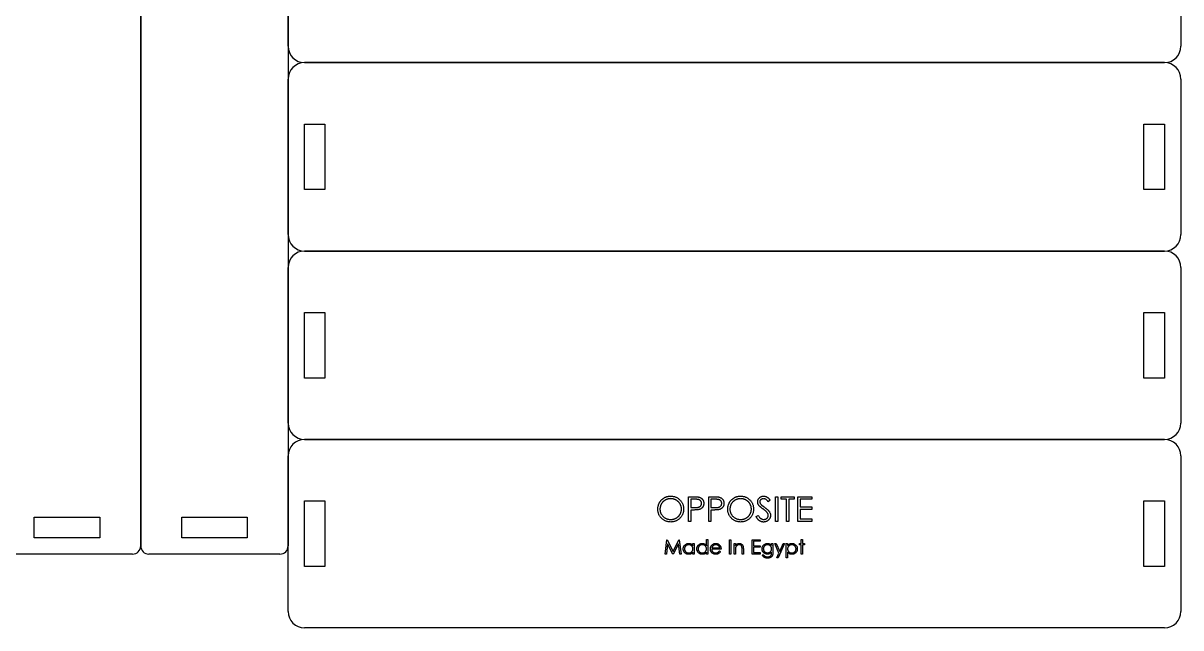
# Model space of a CAD drawing. Header units: millimetres. Extents: x 0 to 1198, y 2 to 800.
# Drawn here: x 1057 to 1198.4, y 4.2 to 78 of the extents above; entities that cross this region are included whole.
import ezdxf

# ---------------------------------------------------------------- set-up
doc = ezdxf.new("R2010")
doc.units = ezdxf.units.MM

# ---------------------------------------------------------------- blocks, each defined once
blk = doc.blocks.new('5- Up')
at = {"color": 179, "linetype": 'Continuous', "lineweight": 25}
for p, q in [((0, 1), (0, 17)), ((1, 18), (128, 18)), ((129, 17), (129, 1)), ((2, 13), (4.5, 13)), ((2, 5), (2, 13)), ((4.5, 13), (4.5, 5)), ((124.5, 13), (127, 13)), ((124.5, 5), (124.5, 13)), ((127, 13), (127, 5)), ((4.5, 5), (2, 5)), ((127, 5), (124.5, 5)), ((128, 0), (1, 0))]:
    blk.add_line(p, q, dxfattribs=at)
for centre, start, end in [((1, 17), 90, 180), ((128, 17), 0, 90), ((1, 1), 180, 270), ((128, 1), 270, 0)]:
    blk.add_arc(centre, 1, start, end, dxfattribs=at)
blk = doc.blocks.new('3- Hold Sides')
at = {"color": 179, "linetype": 'Continuous', "lineweight": 25}
for p, q in [((2, 23), (107, 23)), ((0, 2), (0, 21)), ((109, 21), (109, 2)), ((2, 15.5), (4.5, 15.5)), ((2, 7.5), (2, 15.5)), ((4.5, 15.5), (4.5, 7.5)), ((104.5, 15.5), (107, 15.5)), ((104.5, 7.5), (104.5, 15.5)), ((107, 15.5), (107, 7.5)), ((4.5, 7.5), (2, 7.5)), ((107, 7.5), (104.5, 7.5)), ((107, 0), (2, 0))]:
    blk.add_line(p, q, dxfattribs=at)
for centre, start, end in [((2, 21), 90, 180), ((107, 21), 0, 90), ((2, 2), 180, 270), ((107, 2), 270, 0)]:
    blk.add_arc(centre, 2, start, end, dxfattribs=at)
blk = doc.blocks.new('40- Side-53-2')
at = {"color": 179, "linetype": 'Continuous', "lineweight": 25}
for p, q in [((2, 23), (107, 23)), ((0, 2), (0, 21)), ((109, 21), (109, 2)), ((48.9, 16), (49.49, 16)), ((48.9, 13), (48.9, 16)), ((49.72, 15.69), (49.17, 15.69)), ((49.17, 15.69), (49.17, 14.69)), ((51.37, 16), (51.95, 16)), ((51.37, 13), (51.37, 16)), ((52.18, 15.69), (51.63, 15.69)), ((51.63, 15.69), (51.63, 14.69)), ((58.87, 15.57), (58.62, 15.38)), ((59.52, 16), (59.79, 16)), ((59.52, 13), (59.52, 16)), ((59.79, 16), (59.79, 13)), ((60.21, 16), (61.79, 16)), ((60.21, 15.69), (60.21, 16)), ((60.87, 15.69), (60.21, 15.69)), ((60.87, 13), (60.87, 15.69)), ((61.13, 15.69), (61.13, 13)), ((61.79, 15.69), (61.13, 15.69)), ((61.79, 16), (61.79, 15.69)), ((62.25, 16), (63.94, 16)), ((62.25, 13), (62.25, 16)), ((62.52, 15.69), (62.52, 14.77)), ((63.94, 15.69), (62.52, 15.69)), ((63.94, 16), (63.94, 15.69)), ((2, 15.5), (4.5, 15.5)), ((2, 7.5), (2, 15.5)), ((4.5, 15.5), (4.5, 7.5)), ((49.17, 14.69), (49.7, 14.69)), ((49.17, 14.38), (49.17, 13)), ((49.39, 14.38), (49.17, 14.38)), ((51.63, 14.69), (52.16, 14.69)), ((51.63, 14.38), (51.63, 13)), ((51.85, 14.38), (51.63, 14.38)), ((62.52, 14.77), (63.94, 14.77)), ((62.52, 14.46), (62.52, 13.31)), ((63.94, 14.46), (62.52, 14.46)), ((63.94, 14.77), (63.94, 14.46)), ((104.5, 15.5), (107, 15.5)), ((104.5, 7.5), (104.5, 15.5)), ((107, 15.5), (107, 7.5)), ((49.17, 13), (48.9, 13)), ((51.63, 13), (51.37, 13)), ((57.13, 13.58), (57.39, 13.73)), ((59.79, 13), (59.52, 13)), ((61.13, 13), (60.87, 13)), ((63.94, 13), (62.25, 13)), ((62.52, 13.31), (63.94, 13.31)), ((63.94, 13.31), (63.94, 13)), ((46.02, 9), (46.25, 10.75)), ((46.34, 10.26), (46.18, 9)), ((46.25, 10.75), (46.27, 10.75)), ((46.27, 10.75), (47, 9.31)), ((46.98, 9), (46.34, 10.26)), ((47, 9.31), (47.72, 10.75)), ((47.65, 10.26), (47.01, 9)), ((47.81, 9), (47.65, 10.26)), ((47.72, 10.75), (47.74, 10.75)), ((47.74, 10.75), (47.97, 9)), ((49.43, 10.28), (49.59, 10.28)), ((49.43, 10.04), (49.43, 10.28)), ((49.59, 10.28), (49.59, 9)), ((51.09, 10.79), (51.25, 10.79)), ((51.09, 10.03), (51.09, 10.79)), ((51.25, 10.79), (51.25, 9)), ((53.89, 10.75), (54.05, 10.75)), ((53.89, 9), (53.89, 10.75)), ((54.05, 10.75), (54.05, 9)), ((54.46, 10.28), (54.61, 10.28)), ((54.46, 9), (54.46, 10.28)), ((54.61, 10.28), (54.61, 10.05)), ((56.65, 10.75), (57.64, 10.75)), ((56.65, 9), (56.65, 10.75)), ((56.81, 10.57), (56.81, 10.03)), ((57.64, 10.57), (56.81, 10.57)), ((56.81, 10.03), (57.64, 10.03)), ((57.64, 10.75), (57.64, 10.57)), ((57.64, 10.03), (57.64, 9.85)), ((59.03, 10.28), (59.19, 10.28)), ((59.03, 10.06), (59.03, 10.28)), ((59.19, 10.28), (59.19, 9.26)), ((59.41, 10.28), (59.58, 10.28)), ((59.93, 9.11), (59.41, 10.28)), ((59.58, 10.28), (60.02, 9.3)), ((60.62, 10.28), (59.84, 8.53)), ((60.02, 9.3), (60.46, 10.28)), ((60.46, 10.28), (60.62, 10.28)), ((60.83, 10.28), (60.98, 10.28)), ((60.83, 8.53), (60.83, 10.28)), ((60.98, 10.28), (60.98, 10.04)), ((62.42, 10.12), (62.42, 10.28)), ((62.42, 10.28), (62.64, 10.28)), ((62.64, 10.12), (62.42, 10.12)), ((62.64, 10.79), (62.8, 10.79)), ((62.64, 10.28), (62.64, 10.79)), ((62.64, 9), (62.64, 10.12)), ((62.8, 10.79), (62.8, 10.28)), ((62.8, 10.28), (63.03, 10.28)), ((62.8, 10.12), (62.8, 9)), ((63.03, 10.12), (62.8, 10.12)), ((63.03, 10.28), (63.03, 10.12)), ((46.18, 9), (46.02, 9)), ((47.01, 9), (46.98, 9)), ((47.97, 9), (47.81, 9)), ((49.43, 9), (49.43, 9.22)), ((49.59, 9), (49.43, 9)), ((51.09, 9), (51.09, 9.22)), ((51.25, 9), (51.09, 9)), ((52.86, 9.61), (51.72, 9.61)), ((51.73, 9.76), (52.71, 9.76)), ((52.66, 9.4), (52.79, 9.33)), ((54.05, 9), (53.89, 9)), ((54.61, 9), (54.46, 9)), ((54.61, 9.46), (54.61, 9)), ((55.42, 9), (55.42, 9.6)), ((55.58, 9), (55.42, 9)), ((55.58, 9.65), (55.58, 9)), ((57.64, 9), (56.65, 9)), ((56.81, 9.85), (56.81, 9.18)), ((57.64, 9.85), (56.81, 9.85)), ((56.81, 9.18), (57.64, 9.18)), ((57.64, 9.18), (57.64, 9)), ((57.89, 8.91), (58.04, 8.91)), ((59.03, 9.18), (59.03, 9.25)), ((59.67, 8.53), (59.93, 9.11)), ((59.84, 8.53), (59.67, 8.53)), ((60.98, 8.53), (60.83, 8.53)), ((60.98, 9.23), (60.98, 8.53)), ((62.8, 9), (62.64, 9)), ((4.5, 7.5), (2, 7.5)), ((107, 7.5), (104.5, 7.5)), ((107, 0), (2, 0))]:
    blk.add_line(p, q, dxfattribs=at)
for centre, start, end in [((2, 21), 90, 180), ((107, 21), 0, 90), ((2, 2), 180, 270), ((107, 2), 270, 0)]:
    blk.add_arc(centre, 2, start, end, dxfattribs=at)
for points, knots in [([(45.13, 14.49), (45.14, 14.52), (45.14, 14.59), (45.15, 14.7), (45.16, 14.8), (45.19, 14.9), (45.22, 15), (45.25, 15.1), (45.29, 15.2), (45.34, 15.29), (45.4, 15.38), (45.46, 15.46), (45.52, 15.54), (45.59, 15.62), (45.66, 15.69), (45.74, 15.75), (45.82, 15.81), (45.91, 15.87), (46, 15.92), (46.1, 15.96), (46.19, 16), (46.29, 16.03), (46.39, 16.05), (46.49, 16.06), (46.59, 16.08), (46.66, 16.08), (46.69, 16.08)], [0, 0, 0, 0, 0.043209, 0.085873, 0.12812, 0.170152, 0.211918, 0.253753, 0.296006, 0.338443, 0.381015, 0.42282, 0.464089, 0.505126, 0.545975, 0.586985, 0.628339, 0.670084, 0.711992, 0.753039, 0.794049, 0.834886, 0.875498, 0.916547, 0.958004, 1, 1, 1, 1]), ([(46.71, 15.77), (46.68, 15.77), (46.62, 15.77), (46.54, 15.76), (46.45, 15.75), (46.37, 15.73), (46.29, 15.7), (46.21, 15.67), (46.13, 15.64), (46.06, 15.6), (45.98, 15.55), (45.91, 15.51), (45.84, 15.45), (45.78, 15.4), (45.72, 15.34), (45.67, 15.27), (45.62, 15.21), (45.58, 15.14), (45.54, 15.06), (45.5, 14.99), (45.47, 14.91), (45.45, 14.83), (45.43, 14.75), (45.41, 14.66), (45.4, 14.58), (45.4, 14.52), (45.4, 14.49)], [0, 0, 0, 0, 0.042023, 0.083645, 0.124984, 0.166247, 0.207702, 0.249631, 0.291742, 0.334743, 0.37746, 0.419556, 0.461044, 0.502096, 0.542891, 0.583801, 0.624864, 0.666225, 0.707399, 0.748557, 0.789655, 0.83074, 0.87207, 0.913993, 0.956498, 1, 1, 1, 1]), ([(46.69, 16.08), (46.75, 16.08), (46.86, 16.07), (47.02, 16.05), (47.17, 16.02), (47.32, 15.97), (47.46, 15.9), (47.59, 15.82), (47.71, 15.73), (47.83, 15.62), (47.94, 15.51), (48.03, 15.38), (48.11, 15.25), (48.18, 15.11), (48.23, 14.97), (48.26, 14.82), (48.28, 14.66), (48.29, 14.56), (48.29, 14.5)], [0, 0, 0, 0, 0.06657, 0.130749, 0.193413, 0.254989, 0.316114, 0.377262, 0.439401, 0.502971, 0.566525, 0.628231, 0.689091, 0.749345, 0.81017, 0.87161, 0.934869, 1, 1, 1, 1]), ([(48.02, 14.5), (48.02, 14.53), (48.02, 14.59), (48.01, 14.67), (48, 14.76), (47.98, 14.84), (47.95, 14.92), (47.92, 14.99), (47.89, 15.07), (47.85, 15.14), (47.8, 15.21), (47.75, 15.28), (47.7, 15.34), (47.64, 15.4), (47.58, 15.45), (47.51, 15.51), (47.44, 15.55), (47.37, 15.6), (47.29, 15.64), (47.21, 15.67), (47.13, 15.7), (47.05, 15.73), (46.96, 15.75), (46.88, 15.76), (46.79, 15.77), (46.73, 15.77), (46.71, 15.77)], [0, 0, 0, 0, 0.042915, 0.08513, 0.126473, 0.167453, 0.207976, 0.248249, 0.28875, 0.32967, 0.370537, 0.411129, 0.451819, 0.492406, 0.533486, 0.575263, 0.617441, 0.660672, 0.70394, 0.746868, 0.789079, 0.831104, 0.873238, 0.915166, 0.957381, 1, 1, 1, 1]), ([(49.49, 16), (49.53, 16), (49.61, 16), (49.72, 16), (49.82, 15.99), (49.91, 15.99), (49.99, 15.98), (50.06, 15.98), (50.12, 15.97), (50.16, 15.96), (50.18, 15.95)], [0, 0, 0, 0, 0.176956, 0.339055, 0.486318, 0.618781, 0.735619, 0.838742, 0.926457, 1, 1, 1, 1]), ([(50.48, 15.19), (50.48, 15.22), (50.48, 15.27), (50.46, 15.34), (50.43, 15.4), (50.4, 15.47), (50.35, 15.52), (50.3, 15.57), (50.24, 15.61), (50.18, 15.64), (50.13, 15.65), (50.09, 15.66), (50.04, 15.67), (49.99, 15.68), (49.93, 15.69), (49.87, 15.69), (49.8, 15.69), (49.75, 15.69), (49.72, 15.69)], [0, 0, 0, 0, 0.070044, 0.139238, 0.208197, 0.279173, 0.349987, 0.418354, 0.48761, 0.557411, 0.59533, 0.637964, 0.685913, 0.738185, 0.796103, 0.858517, 0.926658, 1, 1, 1, 1]), ([(50.18, 15.95), (50.2, 15.95), (50.24, 15.94), (50.3, 15.92), (50.35, 15.89), (50.41, 15.86), (50.46, 15.82), (50.5, 15.78), (50.55, 15.74), (50.59, 15.69), (50.63, 15.64), (50.66, 15.59), (50.69, 15.53), (50.71, 15.47), (50.73, 15.41), (50.74, 15.34), (50.75, 15.27), (50.75, 15.22), (50.75, 15.2)], [0, 0, 0, 0, 0.062481, 0.12349, 0.183411, 0.243153, 0.302127, 0.36171, 0.421842, 0.482932, 0.544552, 0.605681, 0.66768, 0.729984, 0.794551, 0.860346, 0.928907, 1, 1, 1, 1]), ([(51.95, 16), (51.99, 16), (52.07, 16), (52.18, 16), (52.28, 15.99), (52.37, 15.99), (52.45, 15.98), (52.52, 15.98), (52.58, 15.97), (52.62, 15.96), (52.64, 15.95)], [0, 0, 0, 0, 0.176956, 0.339055, 0.486318, 0.618781, 0.735619, 0.838742, 0.926457, 1, 1, 1, 1]), ([(52.94, 15.19), (52.94, 15.22), (52.94, 15.27), (52.92, 15.34), (52.9, 15.4), (52.86, 15.47), (52.81, 15.52), (52.76, 15.57), (52.7, 15.61), (52.65, 15.64), (52.6, 15.65), (52.55, 15.66), (52.51, 15.67), (52.45, 15.68), (52.39, 15.69), (52.33, 15.69), (52.26, 15.69), (52.21, 15.69), (52.18, 15.69)], [0, 0, 0, 0, 0.070044, 0.139238, 0.208197, 0.279173, 0.349987, 0.418354, 0.48761, 0.557411, 0.59533, 0.637964, 0.685913, 0.738185, 0.796103, 0.858517, 0.926658, 1, 1, 1, 1]), ([(52.64, 15.95), (52.66, 15.95), (52.7, 15.94), (52.76, 15.92), (52.81, 15.89), (52.87, 15.86), (52.92, 15.82), (52.97, 15.78), (53.01, 15.74), (53.05, 15.69), (53.09, 15.64), (53.12, 15.59), (53.15, 15.53), (53.17, 15.47), (53.19, 15.41), (53.2, 15.34), (53.21, 15.27), (53.21, 15.22), (53.21, 15.2)], [0, 0, 0, 0, 0.062481, 0.12349, 0.183411, 0.243153, 0.302127, 0.36171, 0.421842, 0.482932, 0.544552, 0.605681, 0.66768, 0.729984, 0.794551, 0.860346, 0.928907, 1, 1, 1, 1]), ([(53.67, 14.49), (53.67, 14.52), (53.67, 14.59), (53.69, 14.7), (53.7, 14.8), (53.72, 14.9), (53.75, 15), (53.79, 15.1), (53.83, 15.2), (53.88, 15.29), (53.93, 15.38), (53.99, 15.46), (54.06, 15.54), (54.13, 15.62), (54.2, 15.69), (54.28, 15.75), (54.36, 15.81), (54.45, 15.87), (54.54, 15.92), (54.63, 15.96), (54.73, 16), (54.83, 16.03), (54.92, 16.05), (55.02, 16.06), (55.13, 16.08), (55.2, 16.08), (55.23, 16.08)], [0, 0, 0, 0, 0.043209, 0.085873, 0.12812, 0.170152, 0.211918, 0.253753, 0.296006, 0.338443, 0.381015, 0.42282, 0.464089, 0.505126, 0.545975, 0.586985, 0.628339, 0.670084, 0.711992, 0.753039, 0.794049, 0.834886, 0.875498, 0.916547, 0.958004, 1, 1, 1, 1]), ([(55.24, 15.77), (55.22, 15.77), (55.16, 15.77), (55.07, 15.76), (54.99, 15.75), (54.91, 15.73), (54.83, 15.7), (54.75, 15.67), (54.67, 15.64), (54.59, 15.6), (54.52, 15.55), (54.45, 15.51), (54.38, 15.45), (54.32, 15.4), (54.26, 15.34), (54.21, 15.27), (54.16, 15.21), (54.11, 15.14), (54.07, 15.06), (54.04, 14.99), (54.01, 14.91), (53.98, 14.83), (53.97, 14.75), (53.95, 14.66), (53.94, 14.58), (53.94, 14.52), (53.94, 14.49)], [0, 0, 0, 0, 0.042023, 0.083645, 0.124984, 0.166247, 0.207702, 0.249631, 0.291742, 0.334743, 0.37746, 0.419556, 0.461044, 0.502096, 0.542891, 0.583801, 0.624864, 0.666225, 0.707399, 0.748557, 0.789655, 0.83074, 0.87207, 0.913993, 0.956498, 1, 1, 1, 1]), ([(55.23, 16.08), (55.29, 16.08), (55.4, 16.07), (55.56, 16.05), (55.71, 16.02), (55.86, 15.97), (56, 15.9), (56.13, 15.82), (56.25, 15.73), (56.37, 15.62), (56.48, 15.51), (56.57, 15.38), (56.65, 15.25), (56.71, 15.11), (56.77, 14.97), (56.8, 14.82), (56.82, 14.66), (56.83, 14.56), (56.83, 14.5)], [0, 0, 0, 0, 0.06657, 0.130749, 0.193413, 0.254989, 0.316114, 0.377262, 0.439401, 0.502971, 0.566525, 0.628231, 0.689091, 0.749345, 0.81017, 0.87161, 0.934869, 1, 1, 1, 1]), ([(56.56, 14.5), (56.56, 14.53), (56.56, 14.59), (56.55, 14.67), (56.53, 14.76), (56.52, 14.84), (56.49, 14.92), (56.46, 14.99), (56.43, 15.07), (56.39, 15.14), (56.34, 15.21), (56.29, 15.28), (56.24, 15.34), (56.18, 15.4), (56.12, 15.45), (56.05, 15.51), (55.98, 15.55), (55.9, 15.6), (55.83, 15.64), (55.75, 15.67), (55.67, 15.7), (55.58, 15.73), (55.5, 15.75), (55.42, 15.76), (55.33, 15.77), (55.27, 15.77), (55.24, 15.77)], [0, 0, 0, 0, 0.042915, 0.08513, 0.126473, 0.167453, 0.207976, 0.248249, 0.28875, 0.32967, 0.370537, 0.411129, 0.451819, 0.492406, 0.533486, 0.575263, 0.617441, 0.660672, 0.70394, 0.746868, 0.789079, 0.831104, 0.873238, 0.915166, 0.957381, 1, 1, 1, 1]), ([(57.33, 15.38), (57.33, 15.41), (57.33, 15.47), (57.35, 15.56), (57.38, 15.65), (57.42, 15.73), (57.47, 15.81), (57.54, 15.88), (57.61, 15.94), (57.69, 15.99), (57.78, 16.03), (57.87, 16.06), (57.97, 16.07), (58.03, 16.08), (58.07, 16.08)], [0, 0, 0, 0, 0.0837854, 0.1657799, 0.24628, 0.3274609, 0.408797, 0.4897152, 0.571376, 0.6555233, 0.7410195, 0.8265468, 0.9119889, 1, 1, 1, 1]), ([(58.04, 15.77), (58.01, 15.77), (57.95, 15.77), (57.86, 15.74), (57.78, 15.71), (57.72, 15.66), (57.66, 15.6), (57.62, 15.54), (57.6, 15.47), (57.6, 15.42), (57.6, 15.39)], [0, 0, 0, 0, 0.143073, 0.275903, 0.402371, 0.528414, 0.650356, 0.765895, 0.880774, 1, 1, 1, 1]), ([(58.62, 15.38), (58.61, 15.4), (58.58, 15.44), (58.54, 15.49), (58.5, 15.54), (58.46, 15.58), (58.42, 15.61), (58.38, 15.65), (58.35, 15.67), (58.3, 15.7), (58.25, 15.73), (58.18, 15.75), (58.11, 15.77), (58.06, 15.77), (58.04, 15.77)], [0, 0, 0, 0, 0.098469, 0.189629, 0.274184, 0.352183, 0.423199, 0.488551, 0.548473, 0.60144, 0.701198, 0.799592, 0.898545, 1, 1, 1, 1]), ([(58.07, 16.08), (58.1, 16.08), (58.17, 16.07), (58.28, 16.05), (58.37, 16.02), (58.45, 15.98), (58.52, 15.94), (58.57, 15.9), (58.61, 15.86), (58.66, 15.81), (58.71, 15.76), (58.76, 15.7), (58.82, 15.64), (58.85, 15.59), (58.87, 15.57)], [0, 0, 0, 0, 0.107233, 0.213252, 0.31883, 0.426794, 0.483646, 0.543604, 0.608308, 0.677127, 0.750686, 0.828713, 0.91219, 1, 1, 1, 1]), ([(46.72, 12.92), (46.66, 12.92), (46.55, 12.93), (46.4, 12.95), (46.25, 12.98), (46.1, 13.03), (45.96, 13.1), (45.83, 13.18), (45.71, 13.27), (45.59, 13.38), (45.48, 13.49), (45.39, 13.62), (45.31, 13.75), (45.25, 13.88), (45.2, 14.03), (45.16, 14.17), (45.14, 14.33), (45.14, 14.43), (45.13, 14.49)], [0, 0, 0, 0, 0.065819, 0.129747, 0.192072, 0.253459, 0.31457, 0.37628, 0.439026, 0.503267, 0.567493, 0.629705, 0.691, 0.751452, 0.812004, 0.87315, 0.935635, 1, 1, 1, 1]), ([(45.4, 14.49), (45.4, 14.44), (45.41, 14.36), (45.43, 14.23), (45.45, 14.11), (45.5, 14), (45.55, 13.89), (45.62, 13.79), (45.7, 13.69), (45.78, 13.59), (45.88, 13.51), (45.98, 13.43), (46.09, 13.37), (46.21, 13.32), (46.32, 13.28), (46.45, 13.25), (46.57, 13.23), (46.66, 13.23), (46.71, 13.23)], [0, 0, 0, 0, 0.064504, 0.126899, 0.187747, 0.24815, 0.308586, 0.369583, 0.431827, 0.49618, 0.560668, 0.623504, 0.68526, 0.746537, 0.808327, 0.870486, 0.934317, 1, 1, 1, 1]), ([(46.71, 13.23), (46.74, 13.23), (46.79, 13.23), (46.88, 13.24), (46.97, 13.25), (47.05, 13.27), (47.13, 13.3), (47.22, 13.32), (47.29, 13.36), (47.37, 13.4), (47.45, 13.44), (47.52, 13.49), (47.58, 13.54), (47.64, 13.6), (47.7, 13.65), (47.76, 13.72), (47.8, 13.78), (47.85, 13.86), (47.89, 13.93), (47.92, 14), (47.95, 14.08), (47.98, 14.16), (48, 14.24), (48.01, 14.33), (48.02, 14.41), (48.02, 14.47), (48.02, 14.5)], [0, 0, 0, 0, 0.043633, 0.086538, 0.129177, 0.171436, 0.213416, 0.255266, 0.297369, 0.339941, 0.382347, 0.423953, 0.464871, 0.505572, 0.546003, 0.586568, 0.627065, 0.668271, 0.709549, 0.750428, 0.791096, 0.832027, 0.873136, 0.914611, 0.956956, 1, 1, 1, 1]), ([(48.29, 14.5), (48.29, 14.45), (48.28, 14.34), (48.26, 14.18), (48.23, 14.03), (48.18, 13.89), (48.11, 13.75), (48.03, 13.62), (47.94, 13.5), (47.83, 13.38), (47.72, 13.27), (47.59, 13.18), (47.46, 13.1), (47.32, 13.04), (47.18, 12.98), (47.03, 12.95), (46.88, 12.93), (46.77, 12.92), (46.72, 12.92)], [0, 0, 0, 0, 0.065227, 0.128569, 0.19032, 0.251378, 0.312388, 0.373789, 0.436431, 0.500567, 0.564687, 0.627136, 0.688455, 0.749246, 0.810155, 0.871671, 0.934773, 1, 1, 1, 1]), ([(50.15, 14.43), (50.13, 14.43), (50.09, 14.42), (50.02, 14.41), (49.94, 14.4), (49.85, 14.4), (49.75, 14.39), (49.64, 14.39), (49.52, 14.38), (49.43, 14.38), (49.39, 14.38)], [0, 0, 0, 0, 0.0751731, 0.1647463, 0.2680169, 0.3859119, 0.5177895, 0.663691, 0.8244132, 1, 1, 1, 1]), ([(49.7, 14.69), (49.72, 14.69), (49.77, 14.69), (49.84, 14.69), (49.91, 14.69), (49.97, 14.7), (50.03, 14.71), (50.08, 14.72), (50.12, 14.73), (50.18, 14.74), (50.23, 14.77), (50.3, 14.81), (50.35, 14.86), (50.4, 14.92), (50.43, 14.98), (50.46, 15.05), (50.48, 15.12), (50.48, 15.17), (50.48, 15.19)], [0, 0, 0, 0, 0.072538, 0.140034, 0.202496, 0.260575, 0.313228, 0.361583, 0.404878, 0.444127, 0.5164, 0.586507, 0.655085, 0.724384, 0.793974, 0.861638, 0.930111, 1, 1, 1, 1]), ([(50.75, 15.2), (50.75, 15.17), (50.75, 15.12), (50.74, 15.05), (50.73, 14.98), (50.71, 14.92), (50.69, 14.86), (50.66, 14.8), (50.63, 14.75), (50.59, 14.7), (50.55, 14.65), (50.5, 14.61), (50.45, 14.57), (50.4, 14.53), (50.34, 14.5), (50.28, 14.47), (50.22, 14.45), (50.17, 14.44), (50.15, 14.43)], [0, 0, 0, 0, 0.070119, 0.137192, 0.202016, 0.264631, 0.326117, 0.38601, 0.445812, 0.505298, 0.564633, 0.624283, 0.683902, 0.743953, 0.805388, 0.868388, 0.933084, 1, 1, 1, 1]), ([(52.61, 14.43), (52.59, 14.43), (52.55, 14.42), (52.49, 14.41), (52.41, 14.4), (52.32, 14.4), (52.22, 14.39), (52.1, 14.39), (51.98, 14.38), (51.89, 14.38), (51.85, 14.38)], [0, 0, 0, 0, 0.075173, 0.164746, 0.268017, 0.385912, 0.517789, 0.663691, 0.824413, 1, 1, 1, 1]), ([(52.16, 14.69), (52.19, 14.69), (52.24, 14.69), (52.31, 14.69), (52.37, 14.69), (52.43, 14.7), (52.49, 14.71), (52.54, 14.72), (52.58, 14.73), (52.64, 14.74), (52.7, 14.77), (52.76, 14.81), (52.81, 14.86), (52.86, 14.92), (52.9, 14.98), (52.92, 15.05), (52.94, 15.12), (52.94, 15.17), (52.94, 15.19)], [0, 0, 0, 0, 0.072538, 0.140034, 0.202496, 0.260575, 0.313228, 0.361583, 0.404878, 0.444127, 0.5164, 0.586507, 0.655085, 0.724384, 0.793974, 0.861638, 0.930111, 1, 1, 1, 1]), ([(53.21, 15.2), (53.21, 15.17), (53.21, 15.12), (53.2, 15.05), (53.19, 14.98), (53.17, 14.92), (53.15, 14.86), (53.12, 14.8), (53.09, 14.75), (53.05, 14.7), (53.01, 14.65), (52.97, 14.61), (52.92, 14.57), (52.86, 14.53), (52.81, 14.5), (52.74, 14.47), (52.68, 14.45), (52.64, 14.44), (52.61, 14.43)], [0, 0, 0, 0, 0.070119, 0.137192, 0.202016, 0.264631, 0.326117, 0.38601, 0.445812, 0.505298, 0.564633, 0.624283, 0.683902, 0.743953, 0.805388, 0.868388, 0.933084, 1, 1, 1, 1]), ([(55.25, 12.92), (55.2, 12.92), (55.09, 12.93), (54.94, 12.95), (54.78, 12.98), (54.64, 13.03), (54.5, 13.1), (54.37, 13.18), (54.25, 13.27), (54.13, 13.38), (54.02, 13.49), (53.93, 13.62), (53.85, 13.75), (53.79, 13.88), (53.73, 14.03), (53.7, 14.17), (53.68, 14.33), (53.67, 14.43), (53.67, 14.49)], [0, 0, 0, 0, 0.065819, 0.129747, 0.192072, 0.253459, 0.31457, 0.37628, 0.439026, 0.503267, 0.567493, 0.629705, 0.691, 0.751452, 0.812004, 0.87315, 0.935635, 1, 1, 1, 1]), ([(53.94, 14.49), (53.94, 14.44), (53.95, 14.36), (53.96, 14.23), (53.99, 14.11), (54.04, 14), (54.09, 13.89), (54.16, 13.79), (54.23, 13.69), (54.32, 13.59), (54.42, 13.51), (54.52, 13.43), (54.63, 13.37), (54.74, 13.32), (54.86, 13.28), (54.99, 13.25), (55.11, 13.23), (55.2, 13.23), (55.24, 13.23)], [0, 0, 0, 0, 0.064504, 0.126899, 0.187747, 0.24815, 0.308586, 0.369583, 0.431827, 0.49618, 0.560668, 0.623504, 0.68526, 0.746537, 0.808327, 0.870486, 0.934317, 1, 1, 1, 1]), ([(55.24, 13.23), (55.27, 13.23), (55.33, 13.23), (55.42, 13.24), (55.51, 13.25), (55.59, 13.27), (55.67, 13.3), (55.75, 13.32), (55.83, 13.36), (55.91, 13.4), (55.98, 13.44), (56.05, 13.49), (56.12, 13.54), (56.18, 13.6), (56.24, 13.65), (56.29, 13.72), (56.34, 13.78), (56.39, 13.86), (56.43, 13.93), (56.46, 14), (56.49, 14.08), (56.52, 14.16), (56.53, 14.24), (56.55, 14.33), (56.56, 14.41), (56.56, 14.47), (56.56, 14.5)], [0, 0, 0, 0, 0.043633, 0.086538, 0.129177, 0.171436, 0.213416, 0.255266, 0.297369, 0.339941, 0.382347, 0.423953, 0.464871, 0.505572, 0.546003, 0.586568, 0.627065, 0.668271, 0.709549, 0.750428, 0.791096, 0.832027, 0.873136, 0.914611, 0.956956, 1, 1, 1, 1]), ([(56.83, 14.5), (56.83, 14.45), (56.82, 14.34), (56.8, 14.18), (56.77, 14.03), (56.72, 13.89), (56.65, 13.75), (56.57, 13.62), (56.48, 13.5), (56.37, 13.38), (56.26, 13.27), (56.13, 13.18), (56, 13.1), (55.86, 13.04), (55.72, 12.98), (55.57, 12.95), (55.41, 12.93), (55.31, 12.92), (55.25, 12.92)], [0, 0, 0, 0, 0.065227, 0.128569, 0.19032, 0.251378, 0.312388, 0.373789, 0.436431, 0.500567, 0.564687, 0.627136, 0.688455, 0.749246, 0.810155, 0.871671, 0.934773, 1, 1, 1, 1]), ([(57.49, 14.92), (57.48, 14.94), (57.46, 14.97), (57.42, 15.03), (57.39, 15.08), (57.37, 15.14), (57.35, 15.2), (57.34, 15.26), (57.33, 15.32), (57.33, 15.36), (57.33, 15.38)], [0, 0, 0, 0, 0.133507, 0.262559, 0.388264, 0.512667, 0.633722, 0.755394, 0.877553, 1, 1, 1, 1]), ([(57.99, 14.51), (57.95, 14.53), (57.89, 14.58), (57.81, 14.64), (57.73, 14.7), (57.67, 14.75), (57.61, 14.8), (57.56, 14.84), (57.53, 14.88), (57.5, 14.91), (57.49, 14.92)], [0, 0, 0, 0, 0.181535, 0.347082, 0.495568, 0.628357, 0.74552, 0.845831, 0.930782, 1, 1, 1, 1]), ([(57.6, 15.39), (57.6, 15.37), (57.6, 15.34), (57.61, 15.29), (57.62, 15.25), (57.64, 15.2), (57.66, 15.15), (57.7, 15.1), (57.74, 15.05), (57.78, 15.02), (57.79, 15)], [0, 0, 0, 0, 0.107285, 0.214746, 0.322939, 0.434116, 0.553412, 0.686073, 0.834256, 1, 1, 1, 1]), ([(57.79, 15), (57.8, 15), (57.82, 14.98), (57.84, 14.96), (57.88, 14.93), (57.93, 14.9), (57.98, 14.86), (58.05, 14.81), (58.12, 14.76), (58.17, 14.72), (58.2, 14.7)], [0, 0, 0, 0, 0.052594, 0.124952, 0.218094, 0.333502, 0.468789, 0.624938, 0.801683, 1, 1, 1, 1]), ([(58.53, 14.03), (58.51, 14.05), (58.49, 14.09), (58.44, 14.14), (58.38, 14.2), (58.32, 14.26), (58.24, 14.32), (58.17, 14.38), (58.08, 14.45), (58.02, 14.49), (57.99, 14.51)], [0, 0, 0, 0, 0.090279, 0.18953, 0.299198, 0.418926, 0.548376, 0.688136, 0.839084, 1, 1, 1, 1]), ([(58.2, 14.7), (58.23, 14.68), (58.29, 14.63), (58.38, 14.56), (58.46, 14.5), (58.54, 14.43), (58.6, 14.37), (58.66, 14.31), (58.71, 14.25), (58.77, 14.17), (58.82, 14.08), (58.87, 13.96), (58.9, 13.85), (58.9, 13.77), (58.9, 13.73)], [0, 0, 0, 0, 0.096972, 0.187773, 0.272396, 0.351321, 0.424335, 0.491909, 0.554233, 0.611268, 0.716348, 0.81454, 0.908495, 1, 1, 1, 1]), ([(58.05, 12.92), (58.02, 12.92), (57.98, 12.92), (57.91, 12.93), (57.85, 12.94), (57.78, 12.96), (57.72, 12.98), (57.66, 13.01), (57.6, 13.04), (57.55, 13.07), (57.49, 13.11), (57.44, 13.16), (57.38, 13.22), (57.33, 13.28), (57.28, 13.34), (57.23, 13.42), (57.18, 13.49), (57.15, 13.55), (57.13, 13.58)], [0, 0, 0, 0, 0.057208, 0.113696, 0.169178, 0.224159, 0.27872, 0.333794, 0.389241, 0.445822, 0.503704, 0.564294, 0.627975, 0.695038, 0.765373, 0.839611, 0.917538, 1, 1, 1, 1]), ([(57.39, 13.73), (57.41, 13.69), (57.46, 13.62), (57.53, 13.51), (57.61, 13.43), (57.69, 13.36), (57.78, 13.3), (57.86, 13.26), (57.95, 13.24), (58.02, 13.23), (58.05, 13.23)], [0, 0, 0, 0, 0.159004, 0.304646, 0.438547, 0.562322, 0.677433, 0.786897, 0.893611, 1, 1, 1, 1]), ([(58.05, 13.23), (58.07, 13.23), (58.13, 13.23), (58.2, 13.25), (58.28, 13.27), (58.35, 13.3), (58.41, 13.34), (58.47, 13.38), (58.52, 13.43), (58.56, 13.49), (58.59, 13.55), (58.62, 13.61), (58.63, 13.67), (58.63, 13.72), (58.63, 13.74)], [0, 0, 0, 0, 0.091264, 0.18093, 0.270088, 0.360156, 0.448343, 0.532666, 0.613834, 0.693982, 0.772716, 0.849335, 0.923967, 1, 1, 1, 1]), ([(58.9, 13.73), (58.9, 13.71), (58.9, 13.65), (58.89, 13.58), (58.87, 13.5), (58.84, 13.43), (58.81, 13.36), (58.76, 13.29), (58.71, 13.22), (58.65, 13.16), (58.59, 13.11), (58.52, 13.06), (58.45, 13.02), (58.38, 12.98), (58.3, 12.96), (58.22, 12.94), (58.13, 12.92), (58.08, 12.92), (58.05, 12.92)], [0, 0, 0, 0, 0.061484, 0.121775, 0.18092, 0.240256, 0.300114, 0.361146, 0.423501, 0.488669, 0.553954, 0.617581, 0.680238, 0.742187, 0.804663, 0.868259, 0.93302, 1, 1, 1, 1]), ([(58.63, 13.74), (58.63, 13.76), (58.63, 13.81), (58.61, 13.89), (58.57, 13.96), (58.54, 14.01), (58.53, 14.03)], [0, 0, 0, 0, 0.234723, 0.477158, 0.728556, 1, 1, 1, 1]), ([(48.24, 9.64), (48.24, 9.67), (48.24, 9.71), (48.25, 9.77), (48.27, 9.84), (48.29, 9.9), (48.32, 9.95), (48.35, 10.01), (48.39, 10.06), (48.44, 10.11), (48.49, 10.15), (48.54, 10.19), (48.6, 10.23), (48.65, 10.25), (48.72, 10.28), (48.78, 10.29), (48.84, 10.3), (48.89, 10.3), (48.91, 10.3)], [0, 0, 0, 0, 0.063775, 0.126079, 0.186904, 0.247574, 0.308003, 0.369132, 0.432033, 0.496791, 0.561611, 0.624914, 0.686726, 0.748079, 0.809582, 0.871631, 0.934886, 1, 1, 1, 1]), ([(48.91, 10.14), (48.89, 10.14), (48.85, 10.14), (48.78, 10.13), (48.72, 10.11), (48.66, 10.08), (48.6, 10.04), (48.55, 10), (48.5, 9.95), (48.47, 9.89), (48.44, 9.83), (48.41, 9.77), (48.4, 9.71), (48.4, 9.66), (48.4, 9.64)], [0, 0, 0, 0, 0.085921, 0.169593, 0.252476, 0.336244, 0.419505, 0.502036, 0.584775, 0.669846, 0.754185, 0.836658, 0.91801, 1, 1, 1, 1]), ([(48.91, 10.3), (48.94, 10.3), (48.99, 10.3), (49.06, 10.29), (49.14, 10.27), (49.2, 10.24), (49.27, 10.2), (49.33, 10.16), (49.38, 10.11), (49.41, 10.06), (49.43, 10.04)], [0, 0, 0, 0, 0.129862, 0.254654, 0.376015, 0.495255, 0.614798, 0.738106, 0.865196, 1, 1, 1, 1]), ([(49.43, 9.64), (49.43, 9.65), (49.43, 9.69), (49.42, 9.74), (49.41, 9.79), (49.39, 9.84), (49.37, 9.88), (49.35, 9.92), (49.32, 9.96), (49.28, 10), (49.24, 10.03), (49.2, 10.06), (49.16, 10.09), (49.11, 10.11), (49.07, 10.12), (49.02, 10.14), (48.97, 10.14), (48.93, 10.14), (48.91, 10.14)], [0, 0, 0, 0, 0.065634, 0.129188, 0.191219, 0.251913, 0.312507, 0.373494, 0.435152, 0.498741, 0.562095, 0.624187, 0.685476, 0.746097, 0.807612, 0.869967, 0.933951, 1, 1, 1, 1]), ([(49.9, 9.64), (49.9, 9.67), (49.9, 9.71), (49.91, 9.77), (49.93, 9.84), (49.95, 9.9), (49.98, 9.95), (50.01, 10.01), (50.05, 10.06), (50.1, 10.11), (50.15, 10.15), (50.2, 10.19), (50.26, 10.23), (50.31, 10.25), (50.38, 10.28), (50.44, 10.29), (50.5, 10.3), (50.55, 10.3), (50.57, 10.3)], [0, 0, 0, 0, 0.063775, 0.126079, 0.186904, 0.247574, 0.308003, 0.369132, 0.432033, 0.496791, 0.561611, 0.624914, 0.686726, 0.748079, 0.809582, 0.871631, 0.934886, 1, 1, 1, 1]), ([(50.57, 10.14), (50.55, 10.14), (50.51, 10.14), (50.44, 10.13), (50.38, 10.11), (50.32, 10.08), (50.26, 10.04), (50.21, 10), (50.16, 9.95), (50.13, 9.89), (50.1, 9.83), (50.07, 9.77), (50.06, 9.71), (50.06, 9.66), (50.06, 9.64)], [0, 0, 0, 0, 0.085921, 0.169593, 0.252476, 0.336244, 0.419505, 0.502036, 0.584775, 0.669846, 0.754185, 0.836658, 0.91801, 1, 1, 1, 1]), ([(50.57, 10.3), (50.6, 10.3), (50.65, 10.3), (50.72, 10.29), (50.8, 10.26), (50.86, 10.23), (50.93, 10.2), (50.99, 10.15), (51.04, 10.09), (51.07, 10.05), (51.09, 10.03)], [0, 0, 0, 0, 0.128884, 0.252985, 0.37421, 0.494102, 0.614753, 0.738511, 0.866243, 1, 1, 1, 1]), ([(51.09, 9.64), (51.09, 9.65), (51.09, 9.69), (51.08, 9.74), (51.07, 9.79), (51.05, 9.84), (51.03, 9.88), (51.01, 9.92), (50.98, 9.96), (50.94, 10), (50.9, 10.03), (50.86, 10.06), (50.82, 10.09), (50.78, 10.11), (50.73, 10.12), (50.68, 10.14), (50.63, 10.14), (50.59, 10.14), (50.57, 10.14)], [0, 0, 0, 0, 0.065634, 0.129188, 0.191219, 0.251913, 0.312507, 0.373494, 0.435152, 0.498741, 0.562095, 0.624187, 0.685476, 0.746097, 0.807612, 0.869967, 0.933951, 1, 1, 1, 1]), ([(51.56, 9.64), (51.56, 9.66), (51.56, 9.69), (51.57, 9.75), (51.58, 9.81), (51.6, 9.86), (51.62, 9.92), (51.64, 9.97), (51.67, 10.02), (51.7, 10.05), (51.71, 10.06)], [0, 0, 0, 0, 0.128045, 0.253768, 0.377428, 0.500551, 0.623296, 0.746578, 0.872348, 1, 1, 1, 1]), ([(51.71, 10.06), (51.72, 10.08), (51.76, 10.12), (51.81, 10.17), (51.87, 10.21), (51.93, 10.24), (51.99, 10.27), (52.06, 10.29), (52.13, 10.3), (52.18, 10.3), (52.21, 10.3)], [0, 0, 0, 0, 0.128835, 0.253589, 0.374643, 0.49534, 0.616325, 0.739759, 0.866842, 1, 1, 1, 1]), ([(51.89, 10.02), (51.88, 10.02), (51.86, 10), (51.84, 9.98), (51.82, 9.95), (51.8, 9.92), (51.78, 9.88), (51.76, 9.84), (51.75, 9.8), (51.74, 9.78), (51.73, 9.76)], [0, 0, 0, 0, 0.109984, 0.22258, 0.3385, 0.458709, 0.585535, 0.717518, 0.854667, 1, 1, 1, 1]), ([(52.22, 10.14), (52.2, 10.14), (52.17, 10.14), (52.12, 10.14), (52.08, 10.13), (52.04, 10.12), (52, 10.1), (51.96, 10.08), (51.92, 10.05), (51.9, 10.03), (51.89, 10.02)], [0, 0, 0, 0, 0.131092, 0.259141, 0.384162, 0.505992, 0.629098, 0.750669, 0.874039, 1, 1, 1, 1]), ([(52.21, 10.3), (52.23, 10.3), (52.29, 10.3), (52.36, 10.29), (52.43, 10.27), (52.5, 10.24), (52.56, 10.2), (52.62, 10.16), (52.67, 10.11), (52.71, 10.07), (52.72, 10.05)], [0, 0, 0, 0, 0.13204, 0.259033, 0.38188, 0.502258, 0.622752, 0.744743, 0.870109, 1, 1, 1, 1]), ([(52.71, 9.76), (52.7, 9.78), (52.69, 9.82), (52.67, 9.88), (52.64, 9.93), (52.61, 9.97), (52.57, 10.01), (52.53, 10.04), (52.49, 10.07), (52.44, 10.1), (52.39, 10.12), (52.33, 10.13), (52.27, 10.14), (52.24, 10.14), (52.22, 10.14)], [0, 0, 0, 0, 0.09624, 0.185231, 0.267501, 0.3444, 0.419595, 0.496891, 0.576638, 0.660268, 0.745387, 0.83004, 0.914474, 1, 1, 1, 1]), ([(52.72, 10.05), (52.73, 10.03), (52.76, 10), (52.78, 9.96), (52.81, 9.9), (52.83, 9.85), (52.84, 9.79), (52.85, 9.73), (52.86, 9.67), (52.86, 9.63), (52.86, 9.61)], [0, 0, 0, 0, 0.1185218, 0.2362548, 0.3561744, 0.4772497, 0.6015399, 0.7296184, 0.8621583, 1, 1, 1, 1]), ([(54.61, 10.05), (54.63, 10.07), (54.66, 10.11), (54.72, 10.16), (54.77, 10.21), (54.83, 10.24), (54.9, 10.27), (54.96, 10.29), (55.03, 10.3), (55.08, 10.3), (55.1, 10.3)], [0, 0, 0, 0, 0.140976, 0.273569, 0.398988, 0.51993, 0.63811, 0.756589, 0.87686, 1, 1, 1, 1]), ([(55.07, 10.14), (55.06, 10.14), (55.03, 10.14), (55, 10.14), (54.96, 10.13), (54.93, 10.12), (54.89, 10.11), (54.86, 10.09), (54.83, 10.07), (54.8, 10.05), (54.77, 10.02), (54.74, 10), (54.72, 9.97), (54.7, 9.94), (54.68, 9.91), (54.66, 9.87), (54.65, 9.84), (54.64, 9.82), (54.64, 9.81)], [0, 0, 0, 0, 0.063986, 0.126627, 0.188984, 0.25023, 0.312351, 0.374574, 0.438148, 0.50292, 0.567974, 0.630771, 0.692935, 0.754398, 0.815218, 0.876117, 0.938015, 1, 1, 1, 1]), ([(55.4, 9.89), (55.4, 9.91), (55.39, 9.95), (55.36, 10), (55.33, 10.05), (55.29, 10.08), (55.24, 10.11), (55.19, 10.13), (55.13, 10.14), (55.09, 10.14), (55.07, 10.14)], [0, 0, 0, 0, 0.13552, 0.260833, 0.378476, 0.493178, 0.609281, 0.729981, 0.859261, 1, 1, 1, 1]), ([(55.1, 10.3), (55.12, 10.3), (55.17, 10.3), (55.24, 10.29), (55.3, 10.26), (55.36, 10.23), (55.41, 10.19), (55.46, 10.15), (55.49, 10.09), (55.52, 10.04), (55.54, 10), (55.55, 9.96), (55.56, 9.92), (55.56, 9.88), (55.57, 9.83), (55.57, 9.77), (55.58, 9.71), (55.58, 9.67), (55.58, 9.65)], [0, 0, 0, 0, 0.07724, 0.151178, 0.223488, 0.295543, 0.366976, 0.437131, 0.507044, 0.57856, 0.616614, 0.658756, 0.704491, 0.754803, 0.809332, 0.868274, 0.932073, 1, 1, 1, 1]), ([(57.87, 9.64), (57.87, 9.66), (57.87, 9.69), (57.87, 9.73), (57.88, 9.77), (57.89, 9.81), (57.9, 9.85), (57.91, 9.89), (57.93, 9.93), (57.95, 9.97), (57.98, 10.01), (58, 10.04), (58.03, 10.08), (58.06, 10.11), (58.09, 10.14), (58.12, 10.16), (58.16, 10.19), (58.2, 10.21), (58.24, 10.23), (58.28, 10.25), (58.32, 10.27), (58.36, 10.28), (58.4, 10.29), (58.44, 10.3), (58.48, 10.3), (58.51, 10.3), (58.53, 10.3)], [0, 0, 0, 0, 0.042034, 0.083905, 0.125069, 0.166158, 0.20721, 0.248491, 0.289878, 0.33217, 0.374476, 0.416225, 0.45761, 0.499073, 0.540553, 0.582249, 0.62455, 0.667433, 0.710323, 0.752467, 0.794065, 0.835216, 0.876228, 0.917446, 0.958643, 1, 1, 1, 1]), ([(58.54, 10.14), (58.52, 10.14), (58.47, 10.14), (58.4, 10.13), (58.34, 10.11), (58.28, 10.08), (58.22, 10.04), (58.17, 10), (58.13, 9.95), (58.09, 9.89), (58.06, 9.83), (58.04, 9.77), (58.02, 9.7), (58.02, 9.66), (58.02, 9.64)], [0, 0, 0, 0, 0.085519, 0.169309, 0.252218, 0.336756, 0.420595, 0.502741, 0.584804, 0.668268, 0.751823, 0.833629, 0.91622, 1, 1, 1, 1]), ([(58.53, 10.3), (58.55, 10.3), (58.6, 10.3), (58.66, 10.29), (58.73, 10.27), (58.79, 10.25), (58.86, 10.22), (58.92, 10.17), (58.98, 10.12), (59.01, 10.08), (59.03, 10.06)], [0, 0, 0, 0, 0.120911, 0.238762, 0.354755, 0.470359, 0.589144, 0.716329, 0.852445, 1, 1, 1, 1]), ([(59.03, 9.65), (59.03, 9.67), (59.03, 9.72), (59.02, 9.78), (59, 9.84), (58.97, 9.9), (58.93, 9.96), (58.89, 10), (58.84, 10.05), (58.79, 10.08), (58.73, 10.11), (58.67, 10.13), (58.6, 10.14), (58.56, 10.14), (58.54, 10.14)], [0, 0, 0, 0, 0.089243, 0.174349, 0.257613, 0.339527, 0.420997, 0.501579, 0.582542, 0.666133, 0.750049, 0.832743, 0.915647, 1, 1, 1, 1]), ([(60.98, 10.04), (61, 10.06), (61.03, 10.11), (61.09, 10.16), (61.15, 10.2), (61.21, 10.24), (61.28, 10.27), (61.35, 10.29), (61.42, 10.3), (61.47, 10.3), (61.5, 10.3)], [0, 0, 0, 0, 0.13536, 0.263045, 0.386061, 0.505771, 0.625178, 0.746148, 0.870538, 1, 1, 1, 1]), ([(61.5, 10.14), (61.48, 10.14), (61.45, 10.14), (61.4, 10.14), (61.35, 10.12), (61.3, 10.11), (61.25, 10.09), (61.21, 10.06), (61.17, 10.03), (61.13, 10), (61.1, 9.96), (61.07, 9.92), (61.04, 9.88), (61.02, 9.84), (61, 9.79), (60.99, 9.74), (60.99, 9.69), (60.98, 9.65), (60.98, 9.64)], [0, 0, 0, 0, 0.066044, 0.130024, 0.192374, 0.253884, 0.314896, 0.375806, 0.438242, 0.501591, 0.564881, 0.626533, 0.687516, 0.748106, 0.808796, 0.870822, 0.934371, 1, 1, 1, 1]), ([(61.5, 10.3), (61.52, 10.3), (61.57, 10.3), (61.63, 10.29), (61.7, 10.28), (61.76, 10.25), (61.82, 10.23), (61.87, 10.19), (61.93, 10.15), (61.98, 10.11), (62.02, 10.06), (62.06, 10.01), (62.1, 9.95), (62.12, 9.9), (62.15, 9.84), (62.16, 9.77), (62.17, 9.71), (62.17, 9.67), (62.17, 9.64)], [0, 0, 0, 0, 0.065081, 0.128636, 0.190653, 0.252125, 0.313446, 0.375227, 0.438498, 0.503285, 0.56801, 0.630879, 0.692154, 0.752552, 0.813191, 0.873985, 0.936258, 1, 1, 1, 1]), ([(62.02, 9.64), (62.02, 9.66), (62.01, 9.71), (62, 9.77), (61.98, 9.83), (61.95, 9.89), (61.91, 9.95), (61.86, 10), (61.81, 10.04), (61.76, 10.08), (61.7, 10.11), (61.63, 10.13), (61.57, 10.14), (61.52, 10.14), (61.5, 10.14)], [0, 0, 0, 0, 0.081994, 0.163349, 0.245826, 0.330367, 0.415198, 0.497941, 0.580476, 0.66374, 0.747513, 0.830399, 0.914076, 1, 1, 1, 1]), ([(48.91, 8.98), (48.88, 8.98), (48.84, 8.98), (48.77, 8.99), (48.71, 9), (48.65, 9.02), (48.59, 9.05), (48.54, 9.09), (48.48, 9.13), (48.43, 9.17), (48.39, 9.22), (48.35, 9.27), (48.32, 9.33), (48.29, 9.39), (48.27, 9.45), (48.25, 9.51), (48.24, 9.58), (48.24, 9.62), (48.24, 9.64)], [0, 0, 0, 0, 0.06462, 0.127433, 0.189004, 0.24993, 0.310668, 0.372329, 0.434939, 0.499576, 0.564191, 0.626735, 0.688109, 0.749294, 0.810331, 0.871901, 0.935046, 1, 1, 1, 1]), ([(48.4, 9.64), (48.4, 9.62), (48.4, 9.58), (48.41, 9.51), (48.44, 9.45), (48.47, 9.39), (48.51, 9.33), (48.55, 9.28), (48.6, 9.24), (48.66, 9.2), (48.72, 9.17), (48.78, 9.15), (48.85, 9.14), (48.89, 9.14), (48.91, 9.13)], [0, 0, 0, 0, 0.081589, 0.162859, 0.245484, 0.330807, 0.416493, 0.499893, 0.583048, 0.667158, 0.751312, 0.833785, 0.916256, 1, 1, 1, 1]), ([(48.91, 9.13), (48.94, 9.14), (48.98, 9.14), (49.05, 9.15), (49.11, 9.17), (49.17, 9.2), (49.23, 9.24), (49.28, 9.28), (49.33, 9.33), (49.36, 9.38), (49.39, 9.44), (49.41, 9.5), (49.43, 9.57), (49.43, 9.61), (49.43, 9.64)], [0, 0, 0, 0, 0.0848024, 0.1686635, 0.2525519, 0.3382397, 0.4231027, 0.5055561, 0.5861757, 0.6671357, 0.7484992, 0.8304524, 0.9134557, 1, 1, 1, 1]), ([(49.43, 9.22), (49.41, 9.2), (49.38, 9.16), (49.32, 9.11), (49.26, 9.07), (49.19, 9.03), (49.13, 9.01), (49.06, 8.99), (48.98, 8.98), (48.93, 8.98), (48.91, 8.98)], [0, 0, 0, 0, 0.134298, 0.262085, 0.38627, 0.507165, 0.6273, 0.748145, 0.87237, 1, 1, 1, 1]), ([(50.57, 8.98), (50.54, 8.98), (50.5, 8.98), (50.43, 8.99), (50.37, 9), (50.31, 9.02), (50.25, 9.05), (50.2, 9.09), (50.14, 9.13), (50.1, 9.17), (50.05, 9.22), (50.01, 9.27), (49.98, 9.33), (49.95, 9.39), (49.93, 9.45), (49.91, 9.51), (49.9, 9.58), (49.9, 9.62), (49.9, 9.64)], [0, 0, 0, 0, 0.06462, 0.127433, 0.189004, 0.24993, 0.310668, 0.372329, 0.434939, 0.499576, 0.564191, 0.626735, 0.688109, 0.749294, 0.810331, 0.871901, 0.935046, 1, 1, 1, 1]), ([(50.06, 9.64), (50.06, 9.62), (50.06, 9.58), (50.07, 9.51), (50.1, 9.45), (50.13, 9.39), (50.17, 9.33), (50.21, 9.28), (50.26, 9.24), (50.32, 9.2), (50.38, 9.17), (50.44, 9.15), (50.51, 9.14), (50.55, 9.14), (50.57, 9.13)], [0, 0, 0, 0, 0.081589, 0.162859, 0.245484, 0.330807, 0.416493, 0.499893, 0.583048, 0.667158, 0.751312, 0.833785, 0.916256, 1, 1, 1, 1]), ([(50.57, 9.13), (50.6, 9.14), (50.64, 9.14), (50.71, 9.15), (50.77, 9.17), (50.83, 9.2), (50.89, 9.24), (50.94, 9.28), (50.99, 9.33), (51.02, 9.38), (51.05, 9.44), (51.07, 9.5), (51.09, 9.57), (51.09, 9.61), (51.09, 9.64)], [0, 0, 0, 0, 0.0848024, 0.1686635, 0.2525519, 0.3382397, 0.4231027, 0.5055561, 0.5861757, 0.6671357, 0.7484992, 0.8304524, 0.9134557, 1, 1, 1, 1]), ([(51.09, 9.22), (51.07, 9.2), (51.04, 9.16), (50.98, 9.11), (50.92, 9.07), (50.85, 9.03), (50.79, 9.01), (50.72, 8.99), (50.64, 8.98), (50.59, 8.98), (50.57, 8.98)], [0, 0, 0, 0, 0.134298, 0.262085, 0.38627, 0.507165, 0.6273, 0.748145, 0.87237, 1, 1, 1, 1]), ([(52.2, 8.98), (52.18, 8.98), (52.13, 8.98), (52.06, 8.99), (52, 9), (51.93, 9.03), (51.88, 9.06), (51.82, 9.09), (51.77, 9.13), (51.73, 9.18), (51.69, 9.23), (51.66, 9.28), (51.63, 9.34), (51.6, 9.39), (51.58, 9.45), (51.57, 9.51), (51.56, 9.57), (51.56, 9.61), (51.56, 9.64)], [0, 0, 0, 0, 0.071579, 0.139629, 0.204797, 0.268135, 0.329814, 0.391301, 0.453434, 0.516552, 0.579631, 0.641119, 0.701294, 0.76081, 0.819932, 0.87892, 0.938983, 1, 1, 1, 1]), ([(51.72, 9.61), (51.72, 9.59), (51.72, 9.56), (51.73, 9.51), (51.74, 9.46), (51.75, 9.42), (51.77, 9.38), (51.8, 9.34), (51.82, 9.3), (51.85, 9.27), (51.89, 9.24), (51.93, 9.21), (51.96, 9.19), (52, 9.17), (52.05, 9.15), (52.09, 9.14), (52.14, 9.14), (52.17, 9.13), (52.18, 9.13)], [0, 0, 0, 0, 0.0683846, 0.1344756, 0.1983911, 0.2607535, 0.3218292, 0.3830372, 0.4446531, 0.507398, 0.5698252, 0.6307776, 0.6909287, 0.7509451, 0.8110495, 0.8723309, 0.9350041, 1, 1, 1, 1]), ([(52.18, 9.13), (52.2, 9.13), (52.23, 9.14), (52.28, 9.14), (52.32, 9.15), (52.37, 9.16), (52.41, 9.18), (52.45, 9.2), (52.49, 9.22), (52.52, 9.24), (52.55, 9.27), (52.59, 9.31), (52.62, 9.35), (52.64, 9.39), (52.66, 9.4)], [0, 0, 0, 0, 0.082592, 0.163879, 0.245659, 0.327726, 0.40861, 0.485749, 0.559169, 0.630268, 0.705306, 0.792065, 0.889796, 1, 1, 1, 1]), ([(52.79, 9.33), (52.78, 9.31), (52.76, 9.27), (52.72, 9.22), (52.69, 9.17), (52.64, 9.13), (52.6, 9.1), (52.55, 9.06), (52.5, 9.04), (52.45, 9.02), (52.39, 9), (52.33, 8.99), (52.27, 8.98), (52.23, 8.98), (52.2, 8.98)], [0, 0, 0, 0, 0.09337, 0.181661, 0.265874, 0.346355, 0.4246, 0.501903, 0.579992, 0.658443, 0.738672, 0.821894, 0.908801, 1, 1, 1, 1]), ([(54.64, 9.81), (54.63, 9.8), (54.63, 9.78), (54.63, 9.75), (54.62, 9.71), (54.62, 9.67), (54.62, 9.63), (54.61, 9.58), (54.61, 9.52), (54.61, 9.48), (54.61, 9.46)], [0, 0, 0, 0, 0.076995, 0.167615, 0.271052, 0.38946, 0.520843, 0.666399, 0.826094, 1, 1, 1, 1]), ([(55.42, 9.6), (55.42, 9.62), (55.42, 9.65), (55.42, 9.7), (55.42, 9.74), (55.42, 9.78), (55.41, 9.82), (55.41, 9.85), (55.41, 9.87), (55.4, 9.89), (55.4, 9.89)], [0, 0, 0, 0, 0.17885, 0.34211, 0.489826, 0.623254, 0.74008, 0.841483, 0.928908, 1, 1, 1, 1]), ([(58.52, 9), (58.51, 9), (58.48, 9), (58.43, 9.01), (58.39, 9.01), (58.35, 9.02), (58.31, 9.03), (58.27, 9.05), (58.23, 9.07), (58.19, 9.09), (58.15, 9.11), (58.12, 9.13), (58.08, 9.16), (58.05, 9.19), (58.02, 9.22), (58, 9.25), (57.97, 9.28), (57.95, 9.32), (57.93, 9.36), (57.91, 9.4), (57.9, 9.43), (57.89, 9.47), (57.88, 9.52), (57.87, 9.56), (57.87, 9.6), (57.87, 9.63), (57.87, 9.64)], [0, 0, 0, 0, 0.042865, 0.085222, 0.127202, 0.169025, 0.210882, 0.252963, 0.295628, 0.338553, 0.381463, 0.423582, 0.465066, 0.506312, 0.54704, 0.587676, 0.628675, 0.669946, 0.711036, 0.751996, 0.792673, 0.833446, 0.874191, 0.915494, 0.957478, 1, 1, 1, 1]), ([(58.54, 8.51), (58.51, 8.51), (58.46, 8.51), (58.39, 8.52), (58.32, 8.53), (58.25, 8.55), (58.19, 8.58), (58.13, 8.61), (58.08, 8.64), (58.04, 8.68), (58, 8.72), (57.96, 8.78), (57.92, 8.84), (57.9, 8.89), (57.89, 8.91)], [0, 0, 0, 0, 0.096491, 0.188474, 0.27684, 0.362137, 0.443437, 0.520166, 0.59271, 0.662917, 0.735419, 0.814881, 0.903061, 1, 1, 1, 1]), ([(58.02, 9.64), (58.02, 9.62), (58.02, 9.59), (58.03, 9.54), (58.04, 9.49), (58.06, 9.45), (58.08, 9.4), (58.1, 9.36), (58.13, 9.33), (58.16, 9.29), (58.2, 9.26), (58.24, 9.23), (58.28, 9.21), (58.33, 9.19), (58.37, 9.18), (58.42, 9.16), (58.47, 9.16), (58.51, 9.16), (58.53, 9.16)], [0, 0, 0, 0, 0.064983, 0.127803, 0.189056, 0.248395, 0.307691, 0.366977, 0.42734, 0.488795, 0.550674, 0.612045, 0.673369, 0.73493, 0.79781, 0.862892, 0.930095, 1, 1, 1, 1]), ([(58.04, 8.91), (58.06, 8.89), (58.08, 8.85), (58.13, 8.8), (58.18, 8.76), (58.24, 8.72), (58.3, 8.7), (58.37, 8.68), (58.44, 8.67), (58.5, 8.66), (58.53, 8.66)], [0, 0, 0, 0, 0.124716, 0.243805, 0.360062, 0.475112, 0.593525, 0.71935, 0.853855, 1, 1, 1, 1]), ([(59.03, 9.25), (59.02, 9.23), (58.98, 9.19), (58.93, 9.14), (58.87, 9.1), (58.81, 9.06), (58.74, 9.03), (58.67, 9.01), (58.59, 9), (58.55, 9), (58.52, 9)], [0, 0, 0, 0, 0.126561, 0.250895, 0.374719, 0.499826, 0.624964, 0.749039, 0.87318, 1, 1, 1, 1]), ([(58.53, 9.16), (58.55, 9.16), (58.58, 9.16), (58.64, 9.16), (58.69, 9.18), (58.73, 9.19), (58.78, 9.21), (58.82, 9.23), (58.86, 9.26), (58.89, 9.29), (58.93, 9.33), (58.95, 9.36), (58.98, 9.4), (59, 9.45), (59.01, 9.49), (59.02, 9.54), (59.03, 9.59), (59.03, 9.63), (59.03, 9.65)], [0, 0, 0, 0, 0.070121, 0.137122, 0.201487, 0.263765, 0.32456, 0.384739, 0.444905, 0.505232, 0.565494, 0.6251, 0.68435, 0.743883, 0.804608, 0.867239, 0.932094, 1, 1, 1, 1]), ([(58.53, 8.66), (58.55, 8.66), (58.61, 8.67), (58.68, 8.68), (58.75, 8.7), (58.81, 8.72), (58.87, 8.75), (58.92, 8.79), (58.95, 8.83), (58.98, 8.87), (58.99, 8.9), (59, 8.93), (59.01, 8.96), (59.02, 9), (59.03, 9.04), (59.03, 9.08), (59.03, 9.13), (59.03, 9.16), (59.03, 9.18)], [0, 0, 0, 0, 0.098171, 0.189264, 0.274463, 0.355023, 0.43092, 0.501086, 0.566608, 0.629721, 0.662711, 0.698766, 0.738611, 0.782581, 0.830409, 0.882578, 0.939229, 1, 1, 1, 1]), ([(59.14, 8.87), (59.14, 8.86), (59.13, 8.83), (59.11, 8.79), (59.08, 8.75), (59.06, 8.72), (59.03, 8.68), (58.99, 8.65), (58.96, 8.63), (58.92, 8.6), (58.88, 8.58), (58.84, 8.56), (58.79, 8.54), (58.75, 8.53), (58.7, 8.52), (58.65, 8.51), (58.59, 8.51), (58.56, 8.51), (58.54, 8.51)], [0, 0, 0, 0, 0.061371, 0.120906, 0.179424, 0.237607, 0.295938, 0.354218, 0.413537, 0.474087, 0.535121, 0.596988, 0.66002, 0.724277, 0.790012, 0.857748, 0.927829, 1, 1, 1, 1]), ([(59.19, 9.26), (59.19, 9.24), (59.19, 9.2), (59.19, 9.14), (59.18, 9.08), (59.18, 9.03), (59.17, 8.99), (59.16, 8.94), (59.15, 8.91), (59.15, 8.88), (59.14, 8.87)], [0, 0, 0, 0, 0.1634453, 0.3154887, 0.4562908, 0.5858641, 0.7054287, 0.8133707, 0.9117182, 1, 1, 1, 1]), ([(60.98, 9.64), (60.98, 9.61), (60.99, 9.57), (61, 9.5), (61.02, 9.44), (61.05, 9.38), (61.09, 9.33), (61.13, 9.28), (61.18, 9.24), (61.24, 9.2), (61.3, 9.17), (61.37, 9.15), (61.43, 9.14), (61.48, 9.14), (61.5, 9.13)], [0, 0, 0, 0, 0.08644, 0.169344, 0.251061, 0.332326, 0.413189, 0.494299, 0.576654, 0.661785, 0.747765, 0.831967, 0.915299, 1, 1, 1, 1]), ([(61.51, 8.98), (61.48, 8.98), (61.43, 8.98), (61.36, 8.99), (61.29, 9.01), (61.22, 9.04), (61.15, 9.08), (61.09, 9.12), (61.04, 9.17), (61, 9.21), (60.98, 9.23)], [0, 0, 0, 0, 0.126841, 0.250548, 0.37123, 0.492116, 0.613401, 0.737997, 0.866132, 1, 1, 1, 1]), ([(61.5, 9.13), (61.52, 9.14), (61.57, 9.14), (61.63, 9.15), (61.7, 9.17), (61.76, 9.2), (61.81, 9.24), (61.86, 9.28), (61.91, 9.33), (61.95, 9.39), (61.98, 9.45), (62, 9.51), (62.01, 9.58), (62.02, 9.62), (62.02, 9.64)], [0, 0, 0, 0, 0.08342, 0.165574, 0.248159, 0.332033, 0.416257, 0.499525, 0.583039, 0.668596, 0.754035, 0.83692, 0.9183, 1, 1, 1, 1]), ([(62.17, 9.64), (62.17, 9.62), (62.17, 9.58), (62.16, 9.51), (62.15, 9.45), (62.13, 9.39), (62.1, 9.33), (62.06, 9.27), (62.02, 9.22), (61.98, 9.17), (61.93, 9.13), (61.88, 9.09), (61.82, 9.05), (61.76, 9.02), (61.7, 9), (61.64, 8.99), (61.57, 8.98), (61.53, 8.98), (61.51, 8.98)], [0, 0, 0, 0, 0.064921, 0.128034, 0.189574, 0.25058, 0.311733, 0.37325, 0.435763, 0.500346, 0.564949, 0.627528, 0.689157, 0.749865, 0.81076, 0.8723, 0.935413, 1, 1, 1, 1])]:
    blk.add_open_spline(points, degree=3, knots=knots, dxfattribs=at)

msp = doc.modelspace()

# ---------------------------------------------------------------- block references
at = {"color": 7, "linetype": 'Continuous', "rotation": 90}
for p in [(1071.394, 13.218), (1089.394, 13.218)]:
    msp.add_blockref('5- Up', p, dxfattribs=at)
at = {"color": 7, "linetype": 'Continuous'}
for name, p in [('3- Hold Sides', (1089.394, 73.218)), ('3- Hold Sides', (1089.394, 50.218)), ('3- Hold Sides', (1089.394, 27.218)), ('40- Side-53-2', (1089.394, 4.218))]:
    msp.add_blockref(name, p, dxfattribs=at)

doc.saveas('drawing.dxf')
